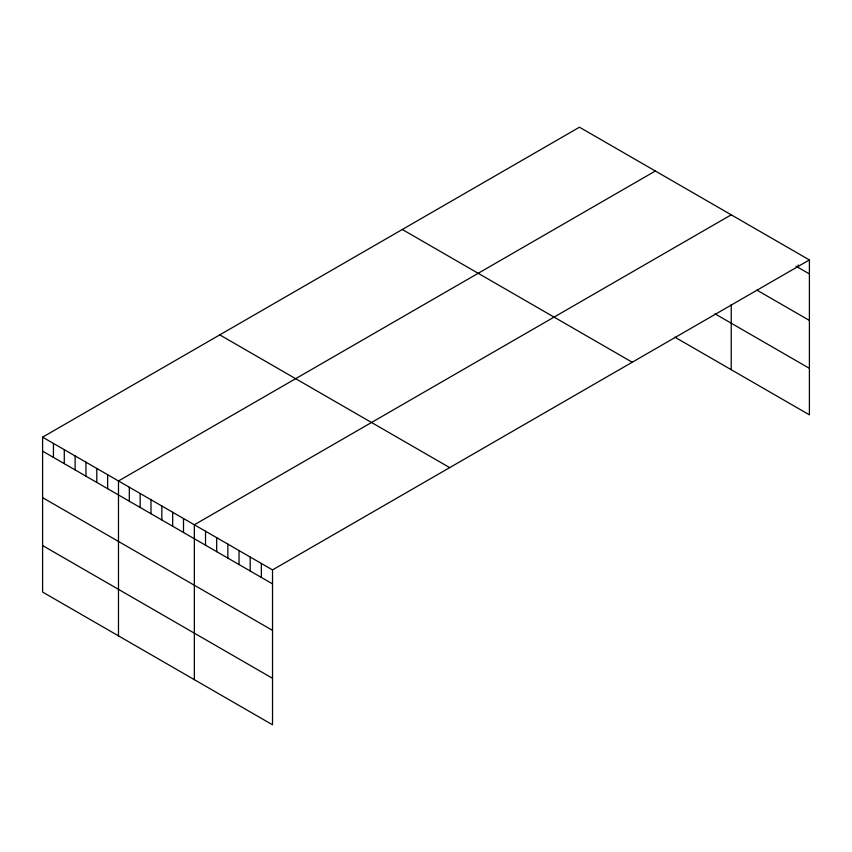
<?xml version="1.0" encoding="UTF-8"?>
<svg xmlns="http://www.w3.org/2000/svg" width="852" height="852" viewBox="0 0 852 852"><rect width="100%" height="100%" fill="white"/><g stroke="black" fill="none" stroke-linecap="round" stroke-linejoin="round"><path stroke-width="1.28" d="M809.4 259.945L272.523 569.913L272.523 724.796L42.6 592.055L42.6 437.161L579.477 127.204L809.4 259.945L809.4 414.839L674.859 337.158M655.348 171.007L118.481 480.975L118.481 635.858M731.229 214.821L194.352 524.779L194.352 679.662M796.002 266.197L809.4 273.929M756.906 290.127L809.4 320.427M714.966 313.813L809.4 368.341M402.304 229.486L632.237 362.238M219.763 334.879L449.696 467.62M42.6 437.161L272.523 569.913M42.6 451.145L272.523 583.886M42.6 497.643L272.523 630.384M42.6 545.546L272.523 678.298M798.228 264.94L798.228 267.485M731.229 304.569L731.229 369.704M261.362 563.46L261.362 577.443M250.19 557.016L250.19 571M239.029 550.562L239.029 564.546M227.857 544.119L227.857 558.103M216.685 537.676L216.685 551.649M205.524 531.222L205.524 545.205M183.51 518.517L183.51 532.5M172.668 512.265L172.668 526.238M161.837 506.003L161.837 519.986M150.996 499.741L150.996 513.724M140.154 493.489L140.154 507.462M129.312 487.227L129.312 501.21M107.64 474.713L107.64 488.686M96.798 468.451L96.798 482.434M85.956 462.199L85.956 476.172M75.114 455.937L75.114 469.921M64.283 449.675L64.283 463.658M53.442 443.423L53.442 457.396"/></g></svg>
